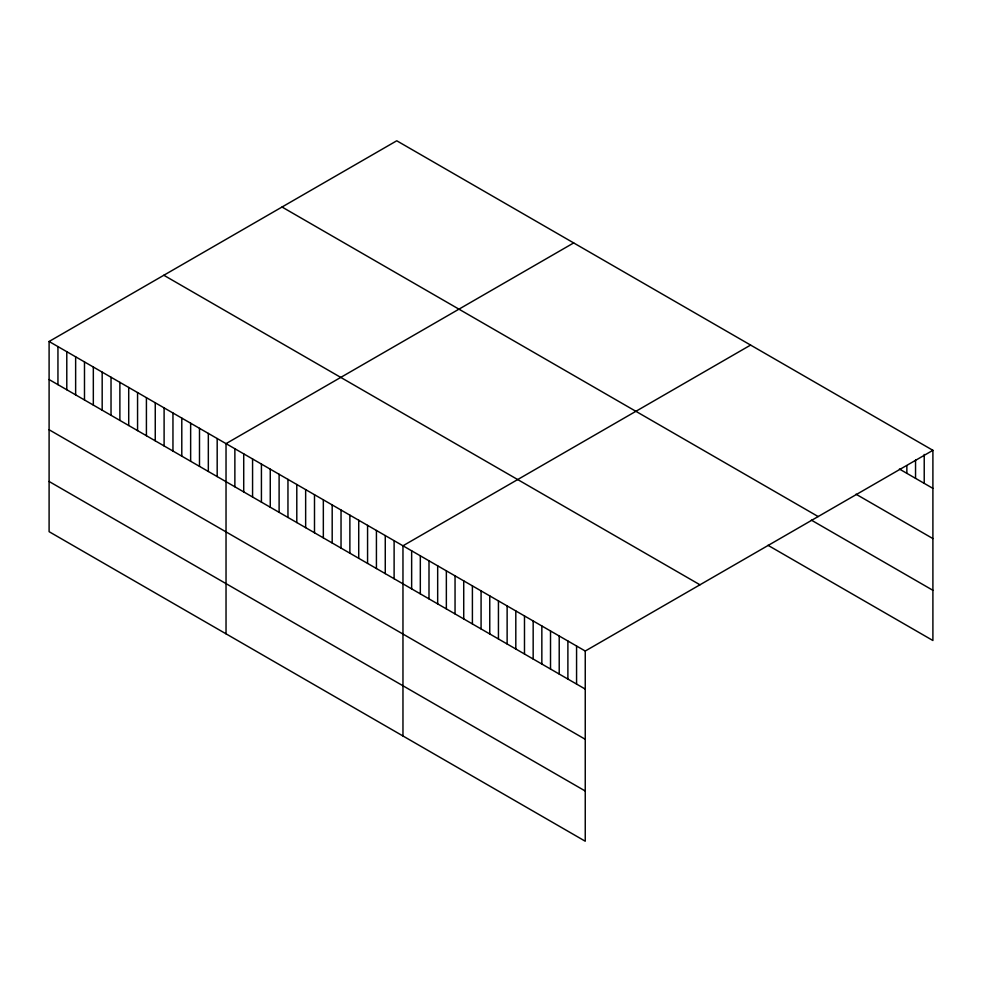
<?xml version="1.0" encoding="UTF-8"?>
<svg xmlns="http://www.w3.org/2000/svg" width="982" height="982" viewBox="0 0 982 982"><rect width="100%" height="100%" fill="white"/><g stroke="black" fill="none" stroke-linecap="round" stroke-linejoin="round"><path stroke-width="1.47" d="M49.1 341.49L585.247 651.029L585.247 841.218L49.1 531.679L49.1 341.49L396.753 140.782L932.9 450.321L932.9 640.51L767.973 545.292M573.684 242.922L226.032 443.643L226.032 633.832M750.604 345.075L402.964 545.796L402.964 735.984M585.247 651.029L932.9 450.321M899.414 469.04L932.9 488.373M856.009 494.192L932.9 538.578M282.03 207.018L818.178 516.557M811.378 520.141L932.9 590.305M163.822 275.255L699.97 584.793M49.1 379.543L585.247 689.082M49.1 429.748L585.247 739.286M49.1 481.475L585.247 791.013M924.222 454.445L924.222 483.353M915.543 460.079L915.543 478.344M906.852 465.726L906.852 473.336M576.569 646.021L576.569 684.073M567.891 641.013L567.891 679.065M559.212 636.005L559.212 674.045M550.521 630.984L550.521 669.037M541.843 625.976L541.843 664.028M533.165 620.968L533.165 659.008M524.486 615.947L524.486 654M515.808 610.939L515.808 648.992M507.129 605.931L507.129 643.983M498.439 600.923L498.439 638.963M489.76 595.902L489.76 633.955M481.082 590.894L481.082 628.946M472.403 585.886L472.403 623.926M463.725 580.865L463.725 618.918M455.047 575.857L455.047 613.91M446.356 570.849L446.356 608.901M437.677 565.841L437.677 603.881M428.999 560.82L428.999 598.873M420.321 555.812L420.321 593.865M411.642 550.804L411.642 588.856M394.113 540.677L394.113 578.729M385.263 535.571L385.263 573.623M376.425 530.464L376.425 568.517M367.575 525.358L367.575 563.41M358.725 520.251L358.725 558.304M349.874 515.145L349.874 553.197M341.036 510.039L341.036 548.091M332.186 504.932L332.186 542.985M323.336 499.826L323.336 537.866M314.498 494.719L314.498 532.76M305.648 489.613L305.648 527.653M296.797 484.494L296.797 522.547M287.959 479.388L287.959 517.44M279.109 474.281L279.109 512.334M270.259 469.175L270.259 507.228M261.421 464.069L261.421 502.121M252.57 458.962L252.57 497.015M243.72 453.856L243.72 491.908M234.87 448.749L234.87 486.802M217.182 438.537L217.182 476.577M208.331 433.43L208.331 471.47M199.493 428.324L199.493 466.364M190.643 423.205L190.643 461.258M181.793 418.099L181.793 456.151M172.955 412.992L172.955 451.045M164.104 407.886L164.104 445.938M155.254 402.78L155.254 440.832M146.416 397.673L146.416 435.726M137.566 392.567L137.566 430.619M128.716 387.46L128.716 425.513M119.878 382.354L119.878 420.394M111.027 377.248L111.027 415.288M102.177 372.141L102.177 410.181M93.327 367.023L93.327 405.075M84.489 361.916L84.489 399.969M75.639 356.81L75.639 394.862M66.788 351.703L66.788 389.756M57.95 346.597L57.95 384.649"/></g></svg>
